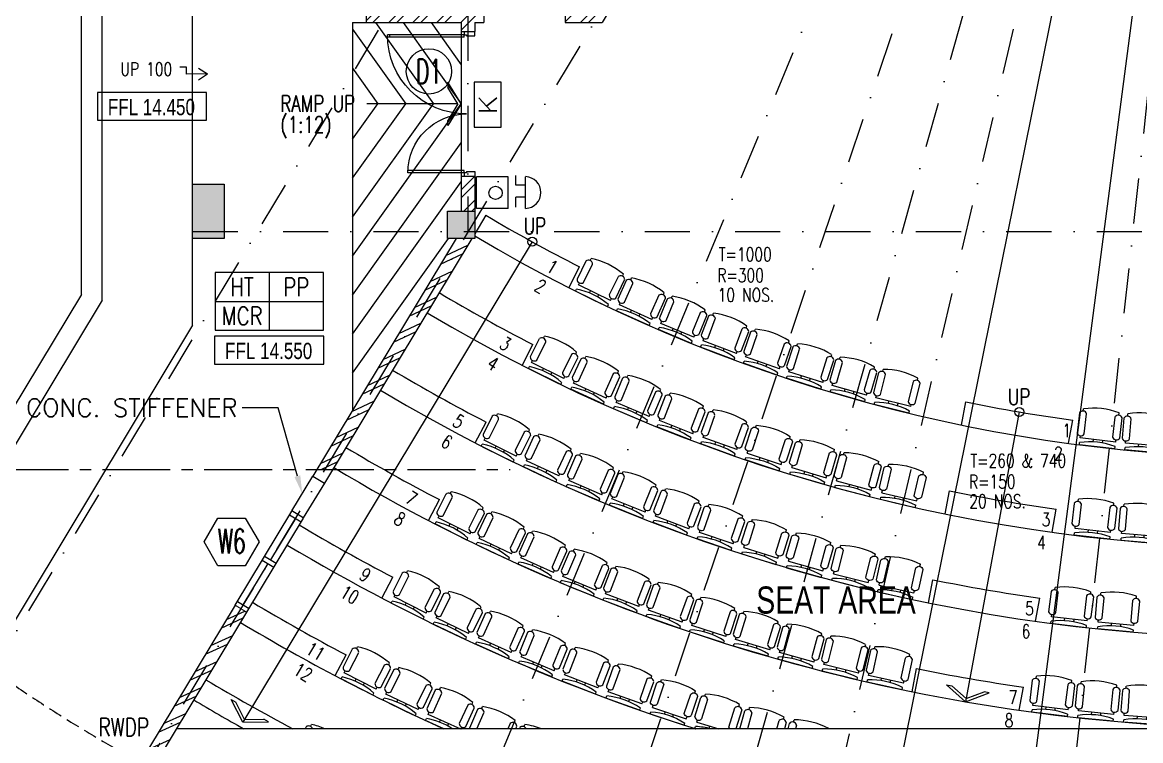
# Model space of a CAD drawing. Extents: x 2879167 to 2959690, y -882003 to -585933.
# Drawn here: x 2900321 to 2912693, y -852808 to -844861 of the extents above; entities that cross this region are included whole.
import ezdxf
from ezdxf.enums import TextEntityAlignment as Align

# ---------------------------------------------------------------- set-up
doc = ezdxf.new("R2010")
doc.units = 0
doc.header["$LTSCALE"] = 1000
doc.header["$MEASUREMENT"] = 0
doc.header["$PDMODE"] = 66
for name, pattern in [('CENTER2', [1.125, 0.75, -0.125, 0.125, -0.125]), ('DASHDOT', [1, 0.5, -0.25, 0, -0.25]), ('DASHED', [0.75, 0.5, -0.25])]:
    doc.linetypes.add(name, pattern=pattern)
doc.layers.get('0').update_dxf_attribs({"linetype": 'CONTINUOUS'})
doc.layers.get('DEFPOINTS').update_dxf_attribs({"linetype": 'CONTINUOUS'})
for name, color, linetype in [('-EL & K', 10, 'CONTINUOUS'), ('-FF', 240, 'CONTINUOUS'), ('COL', 3, 'CONTINUOUS'), ('DIM', 5, 'CONTINUOUS'), ('DRAIN', 1, 'CONTINUOUS'), ('Finishes', 1, 'CONTINUOUS'), ('GRID', 6, 'DASHDOT'), ('H', 6, 'CONTINUOUS'), ('LINE', 7, 'CONTINUOUS'), ('R25', 5, 'CONTINUOUS'), ('ROAD', 7, 'CONTINUOUS'), ('RWDP', 5, 'CONTINUOUS'), ('SCH-WIN', 7, 'CONTINUOUS'), ('Sch_Door', 7, 'CONTINUOUS'), ('Sch_Window', 2, 'CONTINUOUS'), ('seat_below_cen', 8, 'CONTINUOUS'), ('SECTIONLINE', 4, 'CONTINUOUS'), ('SPEC', 7, 'CONTINUOUS'), ('stair', 7, 'CONTINUOUS'), ('step', 7, 'CONTINUOUS'), ('TEXT', 7, 'CONTINUOUS'), ('WALL', 2, 'CONTINUOUS'), ('WIN', 5, 'CONTINUOUS')]:
    doc.layers.add(name, color=color, linetype=linetype)
doc.styles.add('ROMANS', font='romans.shx')
doc.styles.add('ROMS', font='ROMANS.SHX', dxfattribs={"height": 300})
doc.styles.get("Standard").update_dxf_attribs({"font": 'Helv.shx'})
doc.dimstyles.get("Standard").update_dxf_attribs({"dimscale": 5, "dimtxt": 1, "dimasz": 2, "dimexe": 1, "dimexo": 1, "dimgap": 1, "dimtad": 0, "dimtih": 1, "dimtoh": 1, "dimdec": 4, "dimzin": 0, "dimdsep": 46, "dimtxsty": 'ROMANS', "dimcen": 1, "dimadec": 0, "dimazin": 0, "dimtfac": 1, "dimtdec": 4, "dimtofl": 0, "dimtmove": 0, "dimatfit": 3, "dimfxl": 0, "dimtolj": 1, "dimtzin": 0, "dimarcsym": 0})
pattern_1 = [(45, (488140.78, 85286.4), (-132.582521, 132.582521), []), (45, (488229.17, 85286.4), (-132.582521, 132.582521), [])]

# ---------------------------------------------------------------- blocks, each defined once
blk = doc.blocks.new('A$C7CF1353A')
at = {"layer": 'R25'}
for p, q in [((90, 1550), (0, 1550)), ((115, 1563), (90, 1563)), ((90, 1563), (90, 1550)), ((115, 1600), (115, 1563)), ((115, 1538), (115, 1563)), ((115, 1563), (966, 1563)), ((115, 1538), (965, 1538)), ((90, 50), (0, 50)), ((90, 50), (90, 37)), ((90, 37), (740, 37)), ((115, 62), (740, 62)), ((115, 37), (115, 62)), ((115, 37), (115, 0))]:
    blk.add_line(p, q, dxfattribs=at)
for centre, radius, start, end in [((90, 1563), 876, 270, 0), ((90, 37), 650, 0, 89.9999)]:
    blk.add_arc(centre, radius, start, end, dxfattribs=at)
at = {"layer": 'WIN'}
for p, q in [((0, 1550), (0, 1600)), ((940, 1538), (940, 1563)), ((0, 50), (0, 0)), ((689, 62), (689, 37))]:
    blk.add_line(p, q, dxfattribs=at)
blk = doc.blocks.new('_ARCHTICK')
at = {"color": 0, "linetype": 'ByBlock', "const_width": 0.15}
blk.add_lwpolyline([(-0.5, -0.5), (0.5, 0.5)], dxfattribs=at)
blk = doc.blocks.new('*D195')
at = {"layer": 'DEFPOINTS', "color": 0}
for p in [(2914231, -832276), (2914231, -832276), (2913813, -834561), (2898231, -858827), (2931005, -860112)]:
    blk.add_point(p, dxfattribs=at)
at = {"layer": 'DIM'}
blk.add_arc((2914231, -832276), 2323, 238.927, 301.073, dxfattribs=at)
at = {"layer": 'DIM', "xscale": 200, "yscale": 200, "zscale": 200}
for p, rotation in [((2913032, -834265), 148.9270490380316), ((2915430, -834265), 31.07295098388072)]:
    blk.add_blockref('_ARCHTICK', p, dxfattribs=dict(at, rotation=rotation))
at = {"layer": 'DIM', "color": 7, "insert": (2914231, -834379), "char_height": 200, "attachment_point": 5, "rotation": 0, "style": 'ROMANS'}
blk.add_mtext('\\A1;62°8\'45"', dxfattribs=at)
blk = doc.blocks.new('*D211')
at = {"layer": 'DEFPOINTS', "color": 0}
for p in [(2914231, -832276), (2914231, -832276), (2910578, -865824), (2917884, -865824), (2912983, -866783)]:
    blk.add_point(p, dxfattribs=at)
at = {"layer": 'DIM'}
for p, q in [((2910567, -865923), (2910482, -866702)), ((2917895, -865923), (2917980, -866702))]:
    blk.add_line(p, q, dxfattribs=at)
blk.add_arc((2914231, -832276), 34530, 263.7854, 276.2146, dxfattribs=at)
at = {"layer": 'DIM', "xscale": 200, "yscale": 200, "zscale": 200}
for p, rotation in [((2910493, -866602), 173.7854098226173), ((2917969, -866602), 6.214590176150291)]:
    blk.add_blockref('_ARCHTICK', p, dxfattribs=dict(at, rotation=rotation))
at = {"layer": 'DIM', "color": 7, "insert": (2914231, -866586), "char_height": 200, "attachment_point": 5, "style": 'ROMANS'}
blk.add_mtext('\\A1;12°25\'45"', dxfattribs=at)
blk = doc.blocks.new('*D214')
at = {"layer": 'DEFPOINTS', "color": 0}
for p in [(2914231, -832276), (2914231, -832276), (2903496, -864095), (2905581, -865721), (2910578, -865824)]:
    blk.add_point(p, dxfattribs=at)
at = {"layer": 'DIM'}
for p, q in [((2903464, -864190), (2903155, -865104)), ((2910567, -865923), (2910481, -866718))]:
    blk.add_line(p, q, dxfattribs=at)
blk.add_arc((2914231, -832276), 34546, 251.3562, 263.7854, dxfattribs=at)
at = {"layer": 'DIM', "xscale": 200, "yscale": 200, "zscale": 200}
for p, rotation in [((2903187, -865009), 161.3562291409189), ((2910491, -866619), 353.7854095700074)]:
    blk.add_blockref('_ARCHTICK', p, dxfattribs=dict(at, rotation=rotation))
at = {"layer": 'DIM', "color": 7, "insert": (2906843, -865798), "char_height": 200, "attachment_point": 5, "rotation": 347.5708, "style": 'ROMANS'}
blk.add_mtext('\\A1;12°25\'45"', dxfattribs=at)
blk = doc.blocks.new('*D215')
at = {"layer": 'DEFPOINTS', "color": 0}
for p in [(2914231, -832276), (2914231, -832276), (2896783, -861230), (2898592, -863063), (2903496, -864095)]:
    blk.add_point(p, dxfattribs=at)
at = {"layer": 'DIM'}
for p, q in [((2896732, -861316), (2896357, -861938)), ((2903464, -864190), (2903160, -865090))]:
    blk.add_line(p, q, dxfattribs=at)
blk.add_arc((2914231, -832276), 34532, 238.927, 251.3562, dxfattribs=at)
at = {"layer": 'DIM', "xscale": 200, "yscale": 200, "zscale": 200}
for p, rotation in [((2896408, -861853), 148.9270488143155), ((2903192, -864995), 341.3562291409183)]:
    blk.add_blockref('_ARCHTICK', p, dxfattribs=dict(at, rotation=rotation))
at = {"layer": 'DIM', "color": 7, "insert": (2899807, -863409), "char_height": 200, "attachment_point": 5, "rotation": 335.1416, "style": 'ROMANS'}
blk.add_mtext('\\A1;12°25\'45"', dxfattribs=at)
blk = doc.blocks.new('*D248')
at = {"layer": 'DEFPOINTS', "color": 0}
for p in [(2914231, -832276), (2910020, -864502)]:
    blk.add_point(p, dxfattribs=at)
at = {"layer": 'DIM', "color": 0}
blk.add_line((2914244, -832176), (2910008, -864601), dxfattribs=at)
at = {"layer": 'DIM', "color": 0, "xscale": 150, "yscale": 150, "zscale": 150, "rotation": 262.5559261488257}
blk.add_blockref('_ARCHTICK', (2910020, -864502), dxfattribs=at)
at = {"layer": 'DIM', "color": 7, "insert": (2911107, -854329), "char_height": 200, "attachment_point": 5, "rotation": 82.5559, "style": 'ROMANS'}
blk.add_mtext('\\A1;R32500', dxfattribs=at)
blk = doc.blocks.new('sbc')
at = {"layer": 'seat_below_cen'}
for p, q in [((-198, 375), (-198, 400)), ((198, 375), (198, 400)), ((-238, 350), (-238, 125)), ((-158, 125), (-158, 350)), ((158, 350), (158, 125)), ((238, 125), (238, 350)), ((-198, 75), (-198, 100)), ((198, 75), (-198, 75)), ((-198, 0), (-198, 25)), ((198, 0), (-198, 0)), ((-50, 49), (-50, 75)), ((50, 75), (50, 48)), ((198, 75), (198, 100)), ((198, 0), (198, 25))]:
    blk.add_line(p, q, dxfattribs=at)
for centre, radius, start, end in [((-198, 331), 44.5, 25.9892, 154.0108), ((0, -368), 793, 75.5714, 104.4286), ((198, 331), 44.5, 25.9892, 154.0108), ((-198, 144), 44.5, 205.9892, 334.0108), ((198, 144), 44.5, 205.9892, 334.0108), ((0, -743), 793, 75.5714, 104.4286)]:
    blk.add_arc(centre, radius, start, end, dxfattribs=at)
blk = doc.blocks.new('*D241')
at = {"layer": 'DEFPOINTS', "color": 0}
for p in [(2914231, -832276), (2914231, -832276), (2901771, -864243), (2900803, -864503), (2903074, -865344)]:
    blk.add_point(p, dxfattribs=at)
at = {"layer": 'DIM'}
blk.add_arc((2914231, -832276), 34310, 247.3801, 251.3562, dxfattribs=at)
at = {"layer": 'DIM', "xscale": 200, "yscale": 200, "zscale": 200}
for p, rotation in [((2901035, -863946), 157.3801448760717), ((2903263, -864785), 341.3562392169155)]:
    blk.add_blockref('_ARCHTICK', p, dxfattribs=dict(at, rotation=rotation))
at = {"layer": 'DIM', "color": 7, "insert": (2902219, -864180), "char_height": 200, "attachment_point": 5, "rotation": 339.3682, "style": 'ROMANS'}
blk.add_mtext('\\A1;3°58\'34"', dxfattribs=at)
blk = doc.blocks.new('*D242')
at = {"layer": 'DEFPOINTS', "color": 0}
for p in [(2914231, -832276), (2914231, -832276), (2903828, -864970), (2903070, -865356), (2904805, -865892)]:
    blk.add_point(p, dxfattribs=at)
at = {"layer": 'DIM'}
blk.add_arc((2914231, -832276), 34310, 251.3562, 254.3361, dxfattribs=at)
at = {"layer": 'DIM', "xscale": 200, "yscale": 200, "zscale": 200}
for p, rotation in [((2903263, -864785), 161.3562293810234), ((2904968, -865311), 344.3361454312286)]:
    blk.add_blockref('_ARCHTICK', p, dxfattribs=dict(at, rotation=rotation))
at = {"layer": 'DIM', "color": 7, "insert": (2904177, -864850), "char_height": 200, "attachment_point": 5, "rotation": 342.8462, "style": 'ROMANS'}
blk.add_mtext('\\A1;2°58\'48"', dxfattribs=at)
blk = doc.blocks.new('*D187')
at = {"layer": 'DEFPOINTS', "color": 0, "ltscale": 0.1}
for p in [(2914231, -832276), (2908510, -860604)]:
    blk.add_point(p, dxfattribs=at)
at = {"layer": 'DIM', "ltscale": 0.1}
blk.add_line((2914251, -832177), (2908491, -860702), dxfattribs=at)
at = {"layer": 'DIM', "ltscale": 0.1, "xscale": 200, "yscale": 200, "zscale": 200, "rotation": 258.5830123765257}
blk.add_blockref('_ARCHTICK', (2908510, -860604), dxfattribs=at)
at = {"layer": 'DIM', "color": 7, "ltscale": 0.1, "insert": (2909550, -854231), "char_height": 200, "attachment_point": 5, "rotation": 78.583, "style": 'ROMANS'}
blk.add_mtext('\\A1;R28900', dxfattribs=at)

msp = doc.modelspace()

# ---------------------------------------------------------------- hatches: boundary and pattern name
at = {"layer": 'H', "ltscale": 0.1}
h = msp.add_hatch(dxfattribs=at)
h.set_pattern_fill('AR-CONC', color=256, scale=35, style=0)
h.set_pattern_definition([(50, (488140.78, 85286.4), (251.041064, -21.963247), [26.25, -288.75]), (355, (488140.78, 85286.4), (-48.562967, 263.267247), [21, -231]), (100.4514, (488161.7, 85284.56), (202.478284, 241.30384), [22.309067, -245.39974]), (46.1842, (488140.78, 85356.4), (373.534367, -57.931655), [39.375, -433.125]), (96.6356, (488171.9, 85351.56), (327.131947, 340.941255), [33.4636, -368.09955]), (351.1842, (488140.78, 85356.4), (327.13168, 340.94151), [31.5, -346.5]), (21, (488175.78, 85338.9), (208.917468, -140.916612), [26.25, -288.75]), (326, (488175.78, 85338.9), (85.160366, 253.802516), [21, -231]), (71.4514, (488193.19, 85327.15), (294.07792, 112.885674), [22.309067, -245.39974]), (37.5, (488140.78, 85286.39), (4.2559494, 116.5128488), [0, -228.2, 0, -234.5, 0, -231.875]), (7.5, (488140.78, 85286.39), (92.074338, 138.044099), [0, -133.7, 0, -222.95, 0, -88.375]), (327.5, (488062.73, 85286.39), (186.8378527, -7.894205), [0, -87.5, 0, -273, 0, -362.25]), (317.5, (488027.73, 85286.39), (204.115159, 35.036744), [0, -113.75, 0, -181.3, 0, -257.25])])
h.paths.add_polyline_path([(2902555.2, -842200.5), (2902380.2, -842200.5), (2902380.2, -842300.5, -0.4142136), (2902430.2, -842350.5, -1), (2902330.2, -842350.5, -0.4142136), (2902380.2, -842300.5), (2902380.2, -842200.5), (2902205.2, -842200.5), (2902205.2, -842800.5), (2902555.2, -842800.5)])
h.paths.add_polyline_path([(2902555.2, -846650.5), (2902205.2, -846650.5), (2902205.2, -847250.5), (2902555.2, -847250.5)])
h.paths.add_polyline_path([(2905325.5, -846950.5), (2905025.5, -846950.5), (2905025.5, -847250.5), (2905325.5, -847250.5)])
h.paths.add_polyline_path([(2908355.2, -842200.5), (2908205.2, -842200.5), (2908205.2, -842300.5, -0.4142136), (2908255.2, -842350.5, -1), (2908155.2, -842350.5, -0.4142136), (2908205.2, -842300.5), (2908205.2, -842200.5), (2908055.2, -842200.5), (2908055.2, -842500.5), (2908355.2, -842500.5)])
h = msp.add_hatch(dxfattribs=at)
h.set_pattern_fill('ANSI32', color=256, scale=500, style=0)
h.set_pattern_definition(pattern_1)
h.paths.add_polyline_path([(2908055.2, -842200.5), (2904130.2, -842200.5), (2904130.2, -844861.1), (2905175.5, -844861.1), (2905175.5, -844961.1), (2905325.5, -844961.1), (2905325.5, -844861.1), (2905425.5, -844861.1), (2905425.5, -844711.1), (2904280.2, -844711.1), (2904280.2, -842361.1), (2908055.2, -842361.1)])
h.paths.add_polyline_path([(2908157.2, -842500.5), (2908055.2, -842500.5), (2908055.2, -842379.1), (2907833.6, -842746.9), (2907962, -842824.3)])
h.paths.add_polyline_path([(2906929.8, -844537.3), (2906801.3, -844459.9), (2906649.9, -844711.1), (2906325.5, -844711.1), (2906325.5, -844861.1), (2906734.7, -844861.1)], flags=17)
h = msp.add_hatch(dxfattribs=at)
h.set_pattern_fill('ANSI32', color=256, scale=500, style=0)
h.set_pattern_definition(pattern_1)
h.paths.add_polyline_path([(2905325.5, -846561.1), (2905175.5, -846561.1), (2905175.5, -846950.5), (2905325.5, -846950.5)])
h = msp.add_hatch(dxfattribs=at)
h.set_pattern_fill('ANSI32', color=256, scale=500, angle=340, style=0)
h.paths.add_polyline_path([(2903578.8, -849807.6), (2903753.9, -849807.6), (2903900.6, -849564.2, -0.0000118), (2903899.8, -849563.7, 0.0000118), (2903900.6, -849564.2), (2904416.7, -848707.7, -0.0000131), (2904415.9, -848707.2, 0.0000131), (2904416.7, -848707.7), (2904932.9, -847851.2, -0.0000146), (2904932, -847850.7, 0.0000146), (2904932.9, -847851.2), (2905294.8, -847250.5), (2905119.7, -847250.5)])
h.paths.add_polyline_path([(2902802.2, -851387), (2902674.5, -851309.9), (2902674.4, -851310.1), (2902673.7, -851309.6), (2901715.3, -852900), (2901843.9, -852977.2), (2902352.2, -852133.8, -0.000009), (2902351.5, -852133.4, 0.000009), (2902352.2, -852133.8)])

# ---------------------------------------------------------------- linework, layer by layer
at = {"layer": '-EL & K', "color": 10}
for p, q in [((2905618, -845521.9), (2905318, -845521.9)), ((2905318, -845521.9), (2905318, -846021.9)), ((2905618, -846021.9), (2905618, -845521.9)), ((2905318, -846021.9), (2905618, -846021.9))]:
    msp.add_line(p, q, dxfattribs=at)
at = {"layer": '-FF', "ltscale": 1.3}
for p, q in [((2905780.5, -846661.3), (2905780.5, -846557)), ((2905780.5, -846661.3), (2905780.5, -846557)), ((2905696.8, -846570.1), (2905346.7, -846570.1)), ((2905346.7, -846920.3), (2905346.7, -846570.1)), ((2905696.8, -846920.1), (2905696.8, -846570)), ((2905888.5, -846661.3), (2905780.5, -846661.3)), ((2905888.5, -846661.3), (2905780.5, -846661.3)), ((2905888.5, -846919.1), (2905888.5, -846568.2)), ((2905888.5, -846919.1), (2905888.5, -846568.2)), ((2905888.5, -846796), (2905780.5, -846796)), ((2905888.5, -846796), (2905780.5, -846796)), ((2905780.5, -846904.6), (2905780.5, -846796)), ((2905780.5, -846904.6), (2905780.5, -846796)), ((2905696.8, -846920.1), (2905346.7, -846920.1))]:
    msp.add_line(p, q, dxfattribs=at)
for centre, major_axis, start_param, end_param in [((2905556.8, -846747.1), (51.9, 51.9), 3.1415927, 9.424778), ((2905882.8, -846743.7), (-124.2, 124.2), 2.3885726, 5.465409), ((2905882.8, -846743.7), (-124.2, 124.2), 2.3885726, 5.465409)]:
    msp.add_ellipse(centre, major_axis=major_axis, ratio=1, start_param=start_param, end_param=end_param, dxfattribs=at)
at = {"ltscale": 2}
for p, q in [((2901205.2, -847934.1), (2901205.2, -841830.1)), ((2902205.2, -846650.5), (2902205.2, -842800.5)), ((2905449, -846994.7), (2905325.5, -847199.6)), ((2902205.2, -848212.1), (2902205.2, -847250.5)), ((2901205.2, -847934.1), (2894341.1, -859324.9)), ((2902205.2, -848212.1), (2898391.4, -854541.1))]:
    msp.add_line(p, q, dxfattribs=at)
at = {"color": 5, "ltscale": 2}
msp.add_line((2913711.1, -852677.3), (2902024.7, -852677.3), dxfattribs=at)
at = {"ltscale": 2}
for radius, start, end in [(17140, 239.17776, 243.12921), (17400, 239.21495, 300.78505), (18140, 239.16059, 242.90046), (18400, 239.16059, 300.83941), (19140, 239.14855, 242.69534), (19400, 239.14855, 300.85145), (17140, 258.31361, 262.32622), (20140, 239.1377, 242.51037), (20400, 239.1377, 268.53973), (18140, 258.37902, 262.1703), (21140, 239.12785, 242.34272), (21400, 239.12785, 252.43132), (19140, 258.4376, 262.03069), (22140, 239.11889, 242.19007), (22400, 239.11889, 245.61549), (20140, 258.49035, 261.90496), (23140, 239.11069, 241.84489), (23400, 239.11069, 240.67696)]:
    msp.add_arc((2914231.1, -832275.5), radius, start, end, dxfattribs=at)
at = {"layer": 'COL', "color": 3, "ltscale": 2}
for points in [[(2902205.2, -846650.5), (2902555.2, -846650.5), (2902555.2, -847250.5), (2902205.2, -847250.5)], [(2905025.5, -846950.5), (2905325.5, -846950.5), (2905325.5, -847250.5), (2905025.5, -847250.5)], [(2905025.5, -846950.5), (2905325.5, -846950.5), (2905325.5, -847250.5), (2905025.5, -847250.5)]]:
    msp.add_lwpolyline(points, close=True, dxfattribs=at)
at = {"layer": 'DRAIN', "color": 1, "ltscale": 2}
for q in [(2900975.2, -841830.1), (2894036.2, -859385.3)]:
    msp.add_line((2900975.2, -847870.2), q, dxfattribs=at)
at = {"layer": 'Finishes'}
for p, q in [((2903052.9, -847628.2), (2903052.9, -848268.1)), ((2902452.8, -847948.5), (2903653.1, -847948.5))]:
    msp.add_line(p, q, dxfattribs=at)
msp.add_lwpolyline([(2902452.8, -848268.1), (2903653.1, -848268.1), (2903653.1, -847628.2), (2902452.8, -847628.2)], close=True, dxfattribs=at)
at = {"layer": 'GRID'}
for p, q in [((2912518.1, -831243.2), (2894534.8, -861086.4)), ((2914231.1, -832275.5), (2896218.2, -862167.7)), ((2914231.1, -832275.5), (2900803, -864502.9)), ((2903070, -865356.5), (2914231.1, -832275.5)), ((2914231.1, -832275.5), (2904804.9, -865891.9)), ((2914231.1, -832275.5), (2908018.4, -858961.9)), ((2910453.1, -866970.4), (2914231.1, -832275.5)), ((2905250.5, -844786.1), (2905250.5, -847178.8)), ((2902205.2, -847175.5), (2938704.8, -847175.5))]:
    msp.add_line(p, q, dxfattribs=at)
at = {"layer": 'H', "color": 2, "lineweight": 0, "ltscale": 0.1}
msp.add_line((2902673.8, -851309.5), (2902802.2, -851387), dxfattribs=at)
at = {"layer": 'LINE', "color": 1, "ltscale": 0.1}
for p, q in [((2903151.8, -849124.5), (2902751.8, -849124.5)), ((2903363.6, -849881.7), (2903151.8, -849124.5))]:
    msp.add_line(p, q, dxfattribs=at)
at = {"layer": 'LINE', "color": 3, "ltscale": 0.1}
msp.add_lwpolyline([(2903429.4, -850344.4), (2903301.1, -850266.8), (2903534, -849881.7), (2903662.3, -849959.4)], close=True, dxfattribs=at)
at = {"layer": 'LINE', "color": 1, "ltscale": 0.1}
msp.add_solid([(2903395.7, -849872.7), (2903331.5, -849890.6), (2903417.5, -850074.3)], dxfattribs=at)
at = {"layer": 'ROAD', "color": 8}
for p, q in [((2903975.2, -844861.1), (2903975.2, -849149.8)), ((2903975.2, -844861.1), (2904130.2, -844861.1)), ((2903975.2, -844936.3), (2904561.9, -845761.1)), ((2904228.5, -844861.1), (2904868.7, -845761.1)), ((2904535.3, -844861.1), (2905175.5, -845761.1)), ((2904842.1, -844861.1), (2905175.5, -845329.8)), ((2905175.5, -844961.1), (2905175.5, -846561.1)), ((2903975.2, -845367.6), (2904255.1, -845761.1)), ((2903975.2, -846585.9), (2904561.9, -845761.1)), ((2903975.2, -847448.6), (2905175.5, -845761.1)), ((2903975.2, -847017.2), (2904868.7, -845761.1)), ((2903975.2, -846154.6), (2904255.1, -845761.1)), ((2904130.2, -847230.6), (2905175.5, -845761.1)), ((2903975.2, -847879.9), (2905175.5, -846192.4)), ((2903975.2, -848311.2), (2905175.5, -846623.7)), ((2903975.2, -848742.5), (2905036.4, -847250.5))]:
    msp.add_line(p, q, dxfattribs=at)
at = {"layer": 'RWDP', "linetype": 'DASHED', "ltscale": 0.3}
msp.add_arc((2910311.3, -837327.5), 17962.4, 235.20691, 241.28767, dxfattribs=at)
at = {"layer": 'SCH-WIN', "ltscale": 0.1}
msp.add_lwpolyline([(2902939.8, -850608.9), (2902787.8, -850872.1), (2902483.8, -850872.1), (2902331.8, -850608.9), (2902483.8, -850345.6), (2902787.8, -850345.6)], close=True, dxfattribs=at)
at = {"layer": 'Sch_Door', "ltscale": 0.1}
msp.add_circle((2904818.9, -845403.7), 250.4, dxfattribs=at)
at = {"layer": 'seat_below_cen'}
for p, q in [((2904888.8, -852250), (2904795.7, -852454.8)), ((2904935.6, -852243.8), (2904945.9, -852221)), ((2904868.5, -852487.9), (2904961.6, -852283.1)), ((2907759.7, -852543.8), (2907825.8, -852328.7)), ((2907902.3, -852352.2), (2907836.2, -852567.3)), ((2907871.4, -852316.5), (2907878.7, -852292.6)), ((2904811.4, -852516.9), (2904821.7, -852494.1)), ((2905248.4, -852413.5), (2905155.3, -852618.3)), ((2905228.1, -852651.4), (2905321.2, -852446.6)), ((2905355, -852461.5), (2905266.7, -852668.4)), ((2905295.1, -852407.3), (2905305.5, -852384.5)), ((2905349.8, -852677.4), (2905428.6, -852492.9)), ((2905401.6, -852454.2), (2905411.5, -852431.2)), ((2908137.3, -852659.7), (2908203.4, -852444.6)), ((2908279.9, -852468.1), (2908215.6, -852677.4)), ((2908249, -852432.5), (2908256.3, -852408.6)), ((2908259, -852677.4), (2908314.9, -852478.4)), ((2908391.9, -852500), (2908342.1, -852677.4)), ((2908360.2, -852465.1), (2908366.9, -852441.1)), ((2903507.6, -852650.3), (2903519.1, -852628)), ((2904780.3, -852585.2), (2904790.7, -852562.4)), ((2904983.3, -852677.4), (2904780.3, -852585.2)), ((2905171, -852680.4), (2904811.4, -852516.9)), ((2904934.9, -852601.7), (2904945.7, -852577.9)), ((2905036.7, -852619.3), (2905025.7, -852643.6)), ((2905718.3, -852616.6), (2905692.3, -852677.4)), ((2905764.9, -852609.3), (2905774.7, -852586.3)), ((2907783.3, -852603.3), (2907790.6, -852579.4)), ((2907783.3, -852603.3), (2908024.7, -852677.4)), ((2908669.3, -852677.4), (2908695.2, -852585.1)), ((2908740.5, -852571.9), (2908747.2, -852547.8)), ((2908772.2, -852606.8), (2908752.4, -852677.4)), ((2908791.9, -852677.4), (2908807.5, -852616.2)), ((2908852.4, -852601.8), (2908858.6, -852577.6)), ((2903460.6, -852654.1), (2903448.6, -852677.4)), ((2905171, -852680.4), (2905181.3, -852657.6)), ((2905779.3, -852677.4), (2905791.9, -852648)), ((2905826.1, -852662.1), (2905819.9, -852677.4)), ((2905872.5, -852653.8), (2905881.8, -852630.5)), ((2907761.3, -852675), (2907768.6, -852651.1)), ((2907761.3, -852675), (2907769.1, -852677.4)), ((2907924.3, -852646.6), (2907916.5, -852672.1)), ((2908019.5, -852677.4), (2908019.9, -852676)), ((2908885, -852635.9), (2908874.4, -852677.4)), ((2909240.8, -852677.4), (2909241.4, -852675.1))]:
    msp.add_line(p, q, dxfattribs=at)
for centre, radius, start, end in [((2904917.1, -852284.3), 44.5, 1.54015, 129.56167), ((2904808, -853001.6), 792.6, 51.12236, 79.97946), ((2907858.3, -852359.1), 44.5, 8.92128, 136.94281), ((2907842.2, -853084.4), 792.6, 58.50349, 87.36059), ((2904840.2, -852453.6), 44.5, 181.54015, 309.56167), ((2905276.7, -852447.8), 44.5, 1.54015, 129.56167), ((2905384.2, -852495.1), 44.5, 2.87042, 130.89195), ((2905291.7, -853214.7), 792.6, 52.45264, 81.30974), ((2908235.9, -852475), 44.5, 8.92128, 136.94281), ((2908348.1, -852508), 44.5, 10.3135, 138.33503), ((2908349.7, -853233.5), 792.6, 59.89572, 88.75282), ((2903343, -853400.8), 792.6, 65.87715, 77.16162), ((2904652.8, -853342.9), 792.6, 57.10001, 79.97946), ((2905199.7, -852617.1), 44.5, 181.54015, 309.56167), ((2905747.4, -852650.2), 44.5, 2.87042, 130.89195), ((2907803.7, -852536.9), 44.5, 188.92128, 316.94281), ((2908728.4, -852614.7), 44.5, 10.3135, 138.33503), ((2908841.4, -852645), 44.5, 11.70572, 139.72725), ((2908860.6, -853370.2), 792.6, 61.28794, 90.14504), ((2903487.3, -852689.8), 44.5, 16.14418, 126.74383), ((2905311.1, -852666.2), 44.5, 182.87042, 194.62463), ((2905856, -852695.1), 44.5, 23.35309, 132.22223), ((2905780.2, -853416.6), 792.6, 68.84321, 82.64002), ((2907732.1, -853442.9), 792.6, 74.96157, 87.36059), ((2908181.3, -852652.8), 44.5, 188.92128, 213.57083)]:
    msp.add_arc(centre, radius, start, end, dxfattribs=at)
at = {"layer": 'SECTIONLINE', "color": 4, "linetype": 'CENTER2'}
msp.add_line((2898958, -849807.6), (2905716.9, -849807.6), dxfattribs=at)
at = {"layer": 'SPEC', "color": 7}
for p, q in [((2902137.4, -845357.8), (2902062.4, -845358)), ((2902137.6, -845432.8), (2902137.4, -845357.8)), ((2902368.5, -845432.2), (2902137.6, -845432.8)), ((2902268.4, -845368.3), (2902368.5, -845432.2)), ((2902268.7, -845496.5), (2902368.5, -845432.2))]:
    msp.add_line(p, q, dxfattribs=at)
at = {"layer": 'SPEC', "color": 1}
for points in [[(2902360.1, -845636.5), (2901150.7, -845636.5), (2901150.7, -845943.5), (2902360.1, -845943.5)], [(2903657.6, -848334), (2902448.2, -848334), (2902448.2, -848641), (2903657.6, -848641)]]:
    msp.add_lwpolyline(points, close=True, dxfattribs=at)
at = {"layer": 'stair', "color": 5}
for p, q in [((2905175.5, -845762.7), (2905029.3, -845522.7)), ((2905029.3, -845522.7), (2905029.3, -845580.3)), ((2905140.4, -845762.7), (2905029.3, -845580.3)), ((2905140.4, -845762.7), (2904131.1, -845762.7)), ((2905175.5, -845762.7), (2905029.3, -846002.7)), ((2905140.4, -845762.7), (2905029.3, -845945)), ((2905029.3, -846002.7), (2905029.3, -845945)), ((2905961.7, -847288.7), (2902761.8, -852602.5))]:
    msp.add_line(p, q, dxfattribs=at)
at = {"layer": 'stair', "color": 140}
for p, q in [((2910754.9, -852377.1), (2910545.6, -852189.7)), ((2910545.6, -852189.7), (2910602.3, -852200.2)), ((2910761.3, -852342.6), (2910602.3, -852200.2)), ((2902761.8, -852602.5), (2902631.7, -852353.4)), ((2902631.7, -852353.4), (2902681.1, -852383.2)), ((2910754.9, -852377.1), (2911017.5, -852277.2)), ((2910761.3, -852342.6), (2910960.8, -852266.7)), ((2911017.5, -852277.2), (2910960.8, -852266.7)), ((2902780, -852572.4), (2902681.1, -852383.2)), ((2902761.8, -852602.5), (2903042.8, -852601.2)), ((2902780, -852572.4), (2902993.4, -852571.5)), ((2903042.8, -852601.2), (2902993.4, -852571.5))]:
    msp.add_line(p, q, dxfattribs=at)
at = {"layer": 'step', "ltscale": 0.1}
for p, q in [((2906366.7, -847796.8), (2906484.2, -847564.9)), ((2905849.2, -848655.5), (2905967.7, -848424)), ((2905331.9, -849514), (2905451.2, -849282.9)), ((2904814.7, -850372.2), (2904934.7, -850141.6)), ((2904297.6, -851230.3), (2904418.3, -851000.1)), ((2903780.6, -852088.3), (2903901.9, -851858.3))]:
    msp.add_line(p, q, dxfattribs=at)
at = {"layer": 'step'}
for p, q in [((2910711.9, -849315.9), (2910759.3, -849060.2)), ((2911894.9, -849518), (2911942.4, -849262)), ((2910529.7, -850299.4), (2910577.1, -850043.7)), ((2911712.5, -850502.3), (2911759.9, -850246.4)), ((2910347.4, -851282.8), (2910394.8, -851027.1)), ((2911530.1, -851486.6), (2911577.5, -851230.7)), ((2910165.1, -852266.2), (2910212.5, -852010.5)), ((2911347.7, -852470.7), (2911395.1, -852214.8))]:
    msp.add_line(p, q, dxfattribs=at)
at = {"layer": 'step', "color": 5, "ltscale": 0.1}
msp.add_line((2911349.1, -849171.5), (2910754.9, -852377.1), dxfattribs=at)
at = {"layer": 'step', "color": 5}
for centre in [(2905961.7, -847288.7), (2911349.1, -849171.5)]:
    msp.add_circle(centre, 50, dxfattribs=at)
at = {"layer": 'WALL'}
for p, q in [((2904130.2, -844861.1), (2904130.2, -842200.5)), ((2906929.8, -844537.3), (2906734.7, -844861.1)), ((2905425.5, -844711.1), (2905425.5, -844861.1)), ((2906325.5, -844711.1), (2906325.5, -844861.1)), ((2904130.2, -844861.1), (2905175.5, -844861.1)), ((2905175.5, -844861.1), (2905175.5, -844961.1)), ((2905325.5, -844861.1), (2905325.5, -844961.1)), ((2905325.5, -844861.1), (2905425.5, -844861.1)), ((2906325.5, -844861.1), (2906734.7, -844861.1)), ((2905175.5, -844961.1), (2905325.5, -844961.1)), ((2905175.5, -846561.1), (2905325.5, -846561.1)), ((2905175.5, -846561.1), (2905175.5, -846950.5)), ((2905325.5, -846561.1), (2905325.5, -846950.5)), ((2905119.7, -847250.5), (2903534.1, -849881.8)), ((2905294.8, -847250.5), (2903662.4, -849959.4)), ((2905325.5, -847199.6), (2905325.5, -847199.6)), ((2905325.5, -847199.6), (2905325.5, -847199.6)), ((2903276.7, -850310.5), (2903405.1, -850387.9)), ((2902673.8, -851309.5), (2901715.3, -852900)), ((2902802.2, -851387), (2901843.9, -852977.2))]:
    msp.add_line(p, q, dxfattribs=at)
at = {"layer": 'WIN'}
for p, q in [((2902674.4, -851310.1), (2903302.5, -850267.7)), ((2902802.9, -851387.5), (2903431, -850345.1)), ((2903341.3, -850348.6), (2903065.6, -850806.2)), ((2903276.7, -850310.5), (2903405.2, -850387.9)), ((2903001.7, -850766.9), (2903130.2, -850844.3)), ((2902764.5, -851305.9), (2903039.8, -850849)), ((2902975.9, -850809.7), (2903104.4, -850887.1)), ((2902700.2, -851267.2), (2902828.7, -851344.6))]:
    msp.add_line(p, q, dxfattribs=at)

# ---------------------------------------------------------------- block references
at = {"ltscale": 2, "xscale": -1}
msp.add_blockref('A$C7CF1353A', (2905325.5, -846561.1), dxfattribs=at)
at = {"layer": 'seat_below_cen'}
for p, rotation in [((2906617.2, -847920.1), 334.0484925002187), ((2907075.4, -848134.9), 335.7151591647398), ((2907539.7, -848336.3), 337.3818258336829), ((2908009.7, -848524.1), 339.048492506487), ((2906099, -848779.8), 333.7692631837955), ((2908484.9, -848698.2), 340.7151591699403), ((2908965, -848858.4), 342.3818258323919), ((2906568.7, -849003), 335.3887076143721), ((2909449.5, -849004.5), 344.0484925100648), ((2909938.1, -849136.5), 345.7151591682034), ((2907044.5, -849212.9), 337.008152082092), ((2907526, -849409.2), 338.6275965112163), ((2905575.2, -849637.4), 333.5011284289016), ((2908012.9, -849591.9), 340.2470409595206), ((2912211.2, -849556.8), 353.3332681050937), ((2912714.7, -849608.3), 354.9999347743678), ((2906044.9, -849863.7), 335.0409136973126), ((2906519.2, -850076.8), 336.5767470276375), ((2906999.1, -850277.1), 338.1125803746446), ((2905063.1, -850499.3), 333.2940221678656), ((2907484.2, -850464.5), 339.6484136966113), ((2912155.4, -850557), 353.5220878470189), ((2905521.8, -850722.9), 334.72735551957), ((2907974.1, -850638.8), 341.1842470358548), ((2912672.9, -850608.4), 355.1415322928202), ((2905985.9, -850935), 336.1606888452788), ((2906455.3, -851135.4), 337.5940221694056), ((2904577.9, -851374.6), 333.1864888524315), ((2906929.5, -851324), 339.0273555099316), ((2907408.2, -851500.7), 340.4606888462806), ((2905044.7, -851603.5), 334.5787110729607), ((2911895.4, -851534.4), 353.0847944137545), ((2912413.7, -851590.2), 354.6245796961039), ((2907891.2, -851665.4), 341.8940221781502), ((2905517.1, -851821), 335.9709333028025), ((2908378.2, -851817.9), 343.327355507913), ((2908868.9, -851958.2), 344.7606888480848), ((2905994.5, -852026.9), 337.3631555133882), ((2909362.9, -852086.1), 346.1940221834214), ((2904023.6, -852214.6), 332.8903549839662), ((2906476.8, -852221.2), 338.7553777433197), ((2909860, -852201.7), 347.6273555141059), ((2904489.2, -852446.2), 334.2206327603233), ((2906963.7, -852403.7), 340.1475999632092), ((2911686.1, -852516.1), 352.8333851622634), ((2912193.1, -852573.5), 354.266718494218), ((2912701.5, -852618.1), 355.7000518275608)]:
    msp.add_blockref('sbc', p, dxfattribs=dict(at, rotation=rotation))
at = {"layer": 'seat_below_cen', "xscale": -1}
for p, rotation in [((2908504.8, -849760.7), 341.8664853742467), ((2909001.2, -849915.5), 343.4859298277852), ((2909501.8, -850056.3), 345.1053742715761), ((2910006.2, -850182.8), 346.7248187155536), ((2908468.5, -850799.9), 342.7200803354061), ((2908967.1, -850947.7), 344.255913676416), ((2909469.4, -851082.1), 345.7917470077265), ((2909975.2, -851202.9), 347.3275803421879), ((2907454.9, -852574.4), 341.5398221608414)]:
    msp.add_blockref('sbc', p, dxfattribs=dict(at, rotation=rotation))

# ---------------------------------------------------------------- texts
at = {"layer": '-EL & K', "color": 10, "style": 'ROMS', "width": 1.2}
msp.add_text('K', height=200, rotation=90, dxfattribs=at).set_placement((2905570.2, -845882.3))
at = {"layer": 'Finishes', "color": 7, "ltscale": 10, "style": 'ROMANS', "width": 0.8}
for s, p in [('HT', (2902752.9, -847788.5)), ('PP', (2903352.9, -847788.5)), ('MCR', (2902752.9, -848108.5))]:
    msp.add_text(s, height=200, dxfattribs=at).set_placement(p, align=Align.MIDDLE)
at = {"layer": 'LINE', "ltscale": 0.1, "insert": (2902701.8, -849024.5), "char_height": 200, "attachment_point": 3, "style": 'ROMANS'}
msp.add_mtext('\\A1;CONC. STIFFENER', dxfattribs=at)
at = {"layer": 'Sch_Door', "color": 2, "style": 'ROMANS', "width": 0.6}
msp.add_text('D1', height=270, rotation=360, dxfattribs=at).set_placement((2904818.9, -845403.7), align=Align.MIDDLE_CENTER)
at = {"layer": 'Sch_Window', "style": 'ROMANS', "width": 0.6}
msp.add_text('W6', height=270, rotation=360, dxfattribs=at).set_placement((2902638.4, -850600.5), align=Align.MIDDLE_CENTER)
at = {"layer": 'SPEC', "color": 7, "style": 'ROMANS', "width": 0.75}
for s, height, rotation, p in [('UP 100', 150, 360, (2901405.3, -845453.6)), ('RAMP UP', 180, 0, (2903175.5, -845849.8)), ('(1:12)', 180, 0, (2903175.5, -846081.5)), ('RWDP', 200, 0, (2901164.6, -852758.2))]:
    msp.add_text(s, height=height, rotation=rotation, dxfattribs=at).set_placement(p)
at = {"layer": 'SPEC', "color": 7, "width": 0.75}
for s, p in [('FFL 14.450', (2901748.6, -845798.3, -4612.3)), ('FFL 14.550', (2903046.2, -848495.8, -4612.3))]:
    msp.add_text(s, height=180, rotation=360, dxfattribs=at).set_placement(p, align=Align.MIDDLE_CENTER)
at = {"layer": 'SPEC', "color": 7, "style": 'ROMANS', "width": 0.75}
for s, height, p in [('UP', 180, (2905866.7, -847203.9)), ('T=1000', 150, (2908023.4, -847501.6)), ('R=300', 150, (2908009.4, -847733.6)), ('10 NOS.', 150, (2908012.8, -847951)), ('UP', 180, (2911223.9, -849094.3)), ('T=260 & 740', 150, (2910807.4, -849786.6)), ('R=150', 150, (2910793.4, -850018.6)), ('20 NOS.', 150, (2910796.8, -850236))]:
    msp.add_text(s, height=height, dxfattribs=at).set_placement(p)
at = {"layer": 'SPEC', "color": 1, "style": 'ROMANS', "width": 0.75}
for s, rotation, p in [('1', 328.91932, (2906103.1, -847605.7)), ('2', 328.91932, (2905971.6, -847819.7)), ('3', 328.91932, (2905586.1, -848455.9)), ('4', 328.91932, (2905447.2, -848676)), ('5', 328.91932, (2905067.6, -849315.6)), ('1', 0, (2911828, -849452)), ('6', 328.91932, (2904937.8, -849541.3)), ('2', 0, (2911735.1, -849705.8)), ('7', 328.91932, (2904547.2, -850165.1)), ('8', 328.91932, (2904416.4, -850396.3)), ('3', 0, (2911597.3, -850436.3)), ('4', 0, (2911547.3, -850690.1)), ('9', 328.91932, (2904035, -851013.5)), ('10', 328.91932, (2903821.6, -851206.9)), ('5', 0, (2911414.9, -851420.6)), ('6', 0, (2911375.6, -851674.4)), ('11', 328.91932, (2903443.1, -851833.9)), ('12', 328.91932, (2903304.8, -852064.4)), ('7', 0, (2911232.5, -852404.7)), ('8', 0, (2911187.9, -852658.5))]:
    msp.add_text(s, height=150, rotation=rotation, dxfattribs=at).set_placement(p)
at = {"layer": 'TEXT', "color": 2, "width": 0.75}
msp.add_text('SEAT AREA', height=300, dxfattribs=at).set_placement((2909322.3, -851252.2), align=Align.MIDDLE_CENTER)

# ---------------------------------------------------------------- dimensions: what is measured, and where the dimension line sits
at = {"layer": 'DIM', "ltscale": 0.1}
dim = msp.add_radius_dim(center=(2914231.1, -832275.5), mpoint=(2908510.4, -860603.6), dimstyle='Standard', override={"dimscale": 100, "dimtxt": 2, "dimtad": 1, "dimtih": 0, "dimtoh": 0, "dimdec": 0, "dimblk1": 'ARCHTICK', "dimblk2": 'ARCHTICK', "dimsah": 1, "dimcen": 0, "dimdle": 1, "dimclrd": 256, "dimclre": 256, "dimclrt": 7, "dimaunit": 1, "dimadec": 3, "dimtdec": 0, "dimtmove": 2, "dimldrblk": 'ARCHTICK', "dimlwd": 65535, "dimlwe": 65535}, dxfattribs=at)
dim.commit()
dim.dimension.update_dxf_attribs({"geometry": '*D187', "text_midpoint": (2909549.8, -854231), "dimtype": 164})
at = {"layer": 'DIM'}
dim = msp.add_radius_dim(center=(2914231.1, -832275.5), mpoint=(2910020.5, -864501.6), dimstyle='Standard', override={"dimscale": 100, "dimtxt": 2, "dimasz": 1.5, "dimtad": 1, "dimtih": 0, "dimtoh": 0, "dimdec": 0, "dimblk1": 'ARCHTICK', "dimblk2": 'ARCHTICK', "dimsah": 1, "dimcen": 0, "dimdle": 1, "dimclrt": 7, "dimtdec": 0, "dimtmove": 2}, dxfattribs=at)
dim.commit()
dim.dimension.update_dxf_attribs({"geometry": '*D248', "text_midpoint": (2911106.9, -854329.2), "dimtype": 164})
for base, line1, line2, picture, middle in [((2898591.6, -863062.9), ((2903495.6, -864095.1), (2914231.1, -832275.5)), ((2914231.1, -832275.5), (2896783.4, -861229.9)), '*D215', (2899806.7, -863409.4)), ((2913813.5, -834560.7), ((2914231.1, -832275.5), (2931005.3, -860112.1)), ((2914231.1, -832275.5), (2898231.1, -858827.3)), '*D195', (2914231.1, -834379.5)), ((2901771.2, -864242.7), ((2914231.1, -832275.5), (2900803, -864502.9)), ((2903074.2, -865344.1), (2914231.1, -832275.5)), '*D241', (2902218.9, -864179.7)), ((2905581, -865721.3), ((2910577.9, -865824), (2914231.1, -832275.5)), ((2903495.6, -864095.1), (2914231.1, -832275.5)), '*D214', (2906842.8, -865798.2)), ((2903828.1, -864970), ((2914231.1, -832275.5), (2904804.9, -865891.9)), ((2903070, -865356.5), (2914231.1, -832275.5)), '*D242', (2904176.5, -864849.6)), ((2912983, -866782.6), ((2917884.3, -865824), (2914231.1, -832275.5)), ((2910577.9, -865824), (2914231.1, -832275.5)), '*D211', (2914231.1, -866586.1))]:
    dim = msp.add_angular_dim_2l(base=base, line1=line1, line2=line2, dimstyle='Standard', override={"dimscale": 100, "dimtxt": 2, "dimtad": 1, "dimtih": 0, "dimtoh": 0, "dimdec": 0, "dimblk1": 'ARCHTICK', "dimblk2": 'ARCHTICK', "dimsah": 1, "dimcen": 0, "dimdle": 1, "dimclrd": 256, "dimclre": 256, "dimclrt": 7, "dimaunit": 1, "dimadec": 3, "dimtdec": 0, "dimtmove": 2, "dimldrblk": 'ARCHTICK', "dimlwd": 65535, "dimlwe": 65535}, dxfattribs=at)
    dim.commit()
    dim.dimension.update_dxf_attribs({"geometry": picture, "text_midpoint": middle})

doc.saveas('drawing.dxf')
